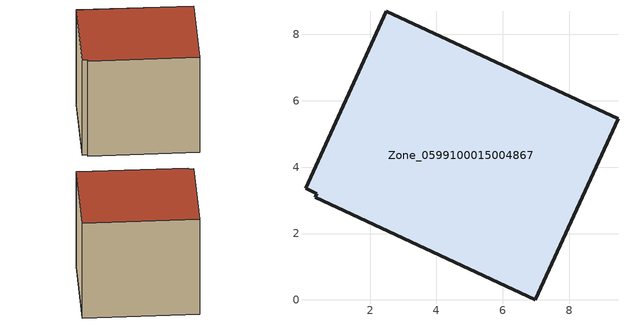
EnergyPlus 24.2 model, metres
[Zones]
Zone_0599100015004867
 floor ground (C_G): 2.49,8.7 9.47,5.46 6.99,0 0.34,3.09 0.4,3.2 0.06,3.37 z0.76
 wall outside (C_F): 6.99,0 9.47,5.46 2.49,8.7 0.06,3.37 0.4,3.2 0.34,3.09 6.99,0 z0.76:8.26
 roof outside (C_R): 9.47,5.46 2.49,8.7 0.06,3.37 0.4,3.2 0.34,3.09 6.99,0 z8.26
[BUILDING]
Pand.0599100015004867: North Axis=0; Terrain=City; Loads Convergence Tolerance Value=0.04; Temperature Convergence Tolerance Value=0.4; Solar Distribution=FullExterior; Maximum Number of Warmup Days=25; Minimum Number of Warmup Days=1
[Site:Location]
Rotterdam.The.Hague.AP_ZH_NLD Design_Conditions: Latitude=51.96; Longitude=4.45; Time Zone=1; Elevation=-4.5
[SITE:GROUNDTEMPERATURE:BUILDINGSURFACE]
18, 18, 18, 18, 18, 18, 18, 18, 18, 18, 18, 18
[MATERIAL] Thermal Absorptance=0.9; Solar Absorptance=0.7; Visible Absorptance=0.7
Name | Roughness | Thickness | Conductivity | Density | Specific Heat
G.TI.1946-1964 | MediumSmooth | 0.15 | 1 | 540 | 1210
F.TI.1946-1964 | Rough | 0.3 | 0.857143 | 1920 | 840
R.TI.1946-1964 | MediumRough | 0.2 | 0.277778 | 1500 | 1000
[CONSTRUCTION]
C_G: G.TI.1946-1964
C_F: F.TI.1946-1964
C_R: R.TI.1946-1964
[ZONE]
Zone_0599100015004867: Type=1; Multiplier=1; Ceiling Height=Autocalculate; Volume=Autocalculate; Floor Area=autocalculate; Part of Total Floor Area=Yes
[ZONEINFILTRATION:DESIGNFLOWRATE]
Infil_Zone_0599100015004867: Zone or ZoneList or Space or SpaceList=Zone_0599100015004867; Schedule=AlwaysOn; Design Flow Rate Calculation Method=Flow/Area; Flow Rate per Floor Area=0.003; Constant Term Coefficient=1; Temperature Term Coefficient=0; Velocity Term Coefficient=0; Velocity Squared Term Coefficient=0
[HVACTEMPLATE:ZONE:IDEALLOADSAIRSYSTEM]
Zone_0599100015004867: Maximum Heating Supply Air Temperature=50; Minimum Cooling Supply Air Temperature=13; Maximum Heating Supply Air Humidity Ratio=0.0156; Minimum Cooling Supply Air Humidity Ratio=0.0077; Heating Limit=NoLimit; Cooling Limit=NoLimit; Dehumidification Control Type=ConstantSensibleHeatRatio; Cooling Sensible Heat Ratio=0.7; Dehumidification Setpoint=60; Humidification Control Type=None; Humidification Setpoint=30; Outdoor Air Method=None; Outdoor Air Flow Rate per Person=0.00944; Outdoor Air Flow Rate per Zone Floor Area=0; Outdoor Air Flow Rate per Zone=0; Demand Controlled Ventilation Type=None; Outdoor Air Economizer Type=NoEconomizer; Heat Recovery Type=None; Sensible Heat Recovery Effectiveness=0.7; Latent Heat Recovery Effectiveness=0.65
[ZONECONTROL:THERMOSTAT]
ThermostatControl_Zone_0599100015004867: Zone or ZoneList=Zone_0599100015004867; Control Type Schedule=DualSetpointControlType; Control 1=Thermostat_Zone_0599100015004867; Temperature Difference Between Cutout And Setpoint=0
[THERMOSTATSETPOINT:DUALSETPOINT]
Thermostat_Zone_0599100015004867: Heating Setpoint Temperature Schedule=HeatingSetpoint_Zone_0599100015004867; Cooling Setpoint Temperature Schedule=CoolingSetpoint_Zone_0599100015004867
[SCHEDULE:COMPACT]
HeatingSetpoint_Zone_0599100015004867: Through: 12/31, For: AllDays, Until: 24:00, 21
CoolingSetpoint_Zone_0599100015004867: Through: 12/31, For: AllDays, Until: 24:00, 24
DualSetpointControlType: Through: 12/31, For: AllDays, Until: 24:00, 4
AlwaysOn: Through: 12/31, For: AllDays, Until: 24:00, 1
